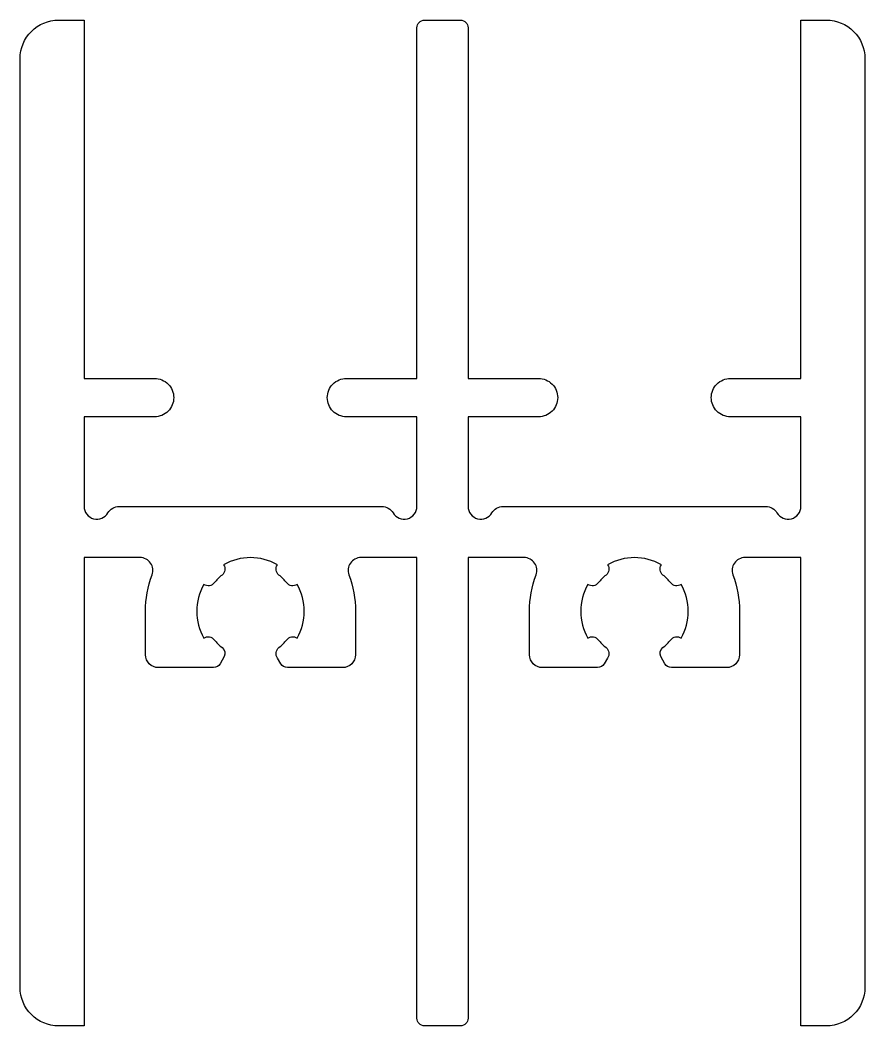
# Model space of a CAD drawing. Extents: x 40.5 to 73.5, y 246.3 to 285.6.
import ezdxf

# ---------------------------------------------------------------- set-up
doc = ezdxf.new("R2010")
doc.units = 0
doc.header["$LTSCALE"] = 15
doc.layers.add('LAYER2', color=50, linetype='CONTINUOUS')

msp = doc.modelspace()

# ---------------------------------------------------------------- linework, layer by layer
at = {"layer": 'LAYER2', "color": 0}
msp.add_lwpolyline([(65.654, 261.131, 0.059736), (65.957, 261.434, -0.393426), (66.361, 261.497, 0.267676), (66.361, 263.595, -0.393426), (65.957, 263.658, 0.059736), (65.654, 263.961, -0.393426), (65.591, 264.365, 0.267676), (63.493, 264.365, -0.393426), (63.43, 263.961, 0.059736), (63.127, 263.658, -0.393426), (62.723, 263.595, 0.267676), (62.723, 261.497, -0.393426), (63.127, 261.434, 0.059736), (63.43, 261.131, -0.404854), (63.486, 260.717), (63.359, 260.496, -0.267949), (63.099, 260.346), (60.942, 260.346, -0.414214), (60.442, 260.846), (60.442, 262.546, -0.089047), (60.698, 263.972, 0.522534), (60.229, 264.646), (58.042, 264.646), (58.042, 246.646, -0.414214), (57.742, 246.346), (56.342, 246.346, -0.414214), (56.042, 246.646), (56.042, 264.646), (53.855, 264.646, 0.522534), (53.386, 263.972, -0.089047), (53.642, 262.546), (53.642, 260.846, -0.414214), (53.142, 260.346), (50.986, 260.346, -0.267949), (50.726, 260.496), (50.598, 260.717, -0.404854), (50.654, 261.131, 0.059736), (50.957, 261.434, -0.393426), (51.361, 261.497, 0.267676), (51.361, 263.595, -0.393426), (50.957, 263.658, 0.059736), (50.654, 263.961, -0.393426), (50.591, 264.365, 0.267676), (48.493, 264.365, -0.393426), (48.43, 263.961, 0.059736), (48.127, 263.658, -0.393426), (47.723, 263.595, 0.267676), (47.723, 261.497, -0.393426), (48.127, 261.434, 0.059736), (48.43, 261.131, -0.341943), (48.519, 260.775), (48.359, 260.496, -0.267949), (48.099, 260.346), (45.942, 260.346, -0.414214), (45.442, 260.846), (45.442, 262.546, -0.089047), (45.698, 263.972, 0.522534), (45.229, 264.646), (43.042, 264.646), (43.042, 246.346), (42.042, 246.346, -0.414214), (40.542, 247.846), (40.542, 284.146, -0.414214), (42.042, 285.646), (43.042, 285.646), (43.042, 271.646), (45.792, 271.646, -0.414214), (46.542, 270.896, -0.414214), (45.792, 270.146), (43.042, 270.146), (43.042, 266.646, 0.767327), (43.975, 266.396, -0.267949), (44.408, 266.646), (54.676, 266.646, -0.267949), (55.109, 266.396, 0.767327), (56.042, 266.646), (56.042, 270.146), (53.292, 270.146, -0.414214), (52.542, 270.896), (52.542, 270.896, -0.414214), (53.292, 271.646), (56.042, 271.646), (56.042, 285.346, -0.414214), (56.342, 285.646), (57.742, 285.646, -0.414214), (58.042, 285.346), (58.042, 271.646), (60.792, 271.646, -0.414214), (61.542, 270.896, -0.414214), (60.792, 270.146), (58.042, 270.146), (58.042, 266.646, 0.767327), (58.975, 266.396, -0.267949), (59.408, 266.646), (69.676, 266.646, -0.267949), (70.109, 266.396, 0.767327), (71.042, 266.646), (71.042, 270.146), (68.292, 270.146, -0.414214), (67.542, 270.896), (67.542, 270.896, -0.414214), (68.292, 271.646), (71.042, 271.646), (71.042, 285.646), (72.042, 285.646, -0.414214), (73.542, 284.146), (73.542, 247.846, -0.414214), (72.042, 246.346), (71.042, 246.346), (71.042, 264.646), (68.855, 264.646, 0.522534), (68.386, 263.972, -0.089047), (68.642, 262.546), (68.642, 260.846, -0.414214), (68.142, 260.346), (65.986, 260.346, -0.267949), (65.726, 260.496), (65.565, 260.775, -0.341943)], format="xyb", close=True, dxfattribs=at)

doc.saveas('drawing.dxf')
